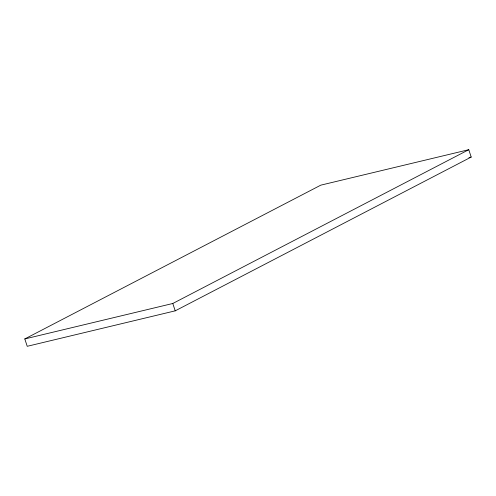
<?xml version="1.0" encoding="UTF-8"?>
<svg xmlns="http://www.w3.org/2000/svg" width="496" height="496" viewBox="0 0 496 496"><rect width="100%" height="100%" fill="white"/><g stroke="black" fill="none" stroke-linecap="round" stroke-linejoin="round"><path stroke-width="0.74" d="M24.8 338.942L320.782 185.157L468.77 149.699L471.2 157.058L175.218 310.843L27.23 346.301L24.8 338.942L172.788 303.49L468.77 149.699M468.949 157.598L471.2 157.058M172.788 303.49L175.218 310.843"/></g></svg>
